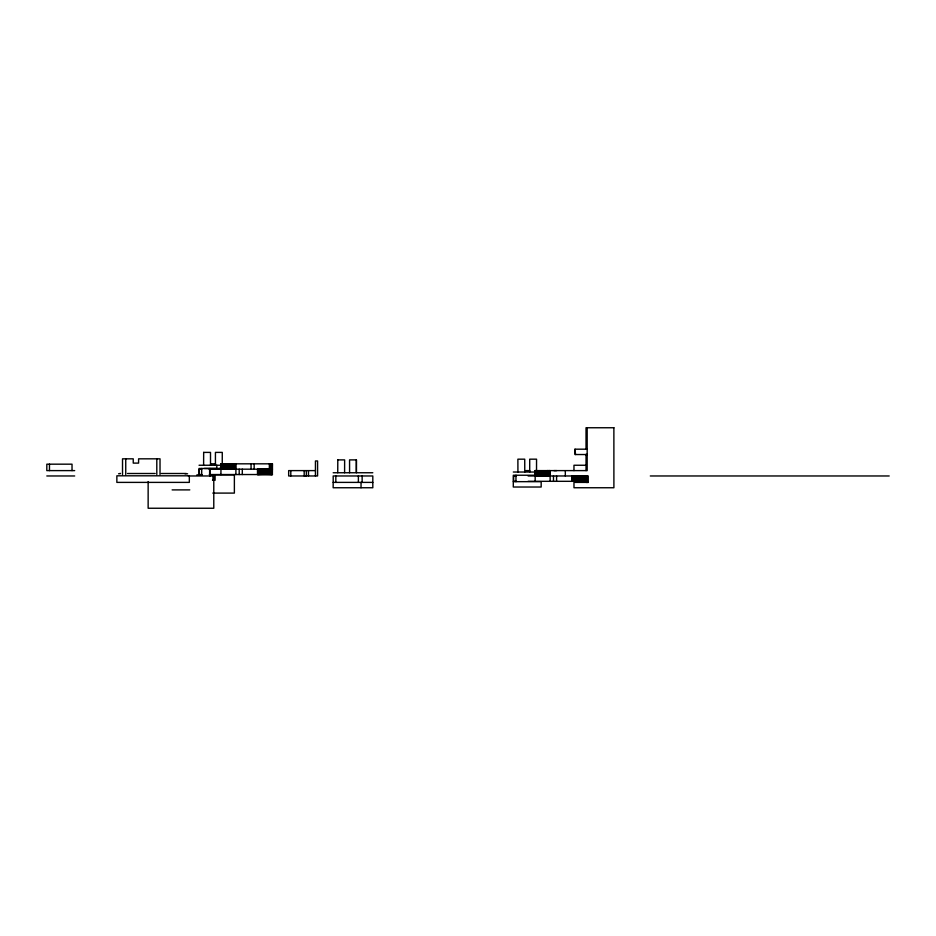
<?xml version="1.0" encoding="UTF-8"?>
<svg xmlns="http://www.w3.org/2000/svg" width="936" height="936" viewBox="0 0 936 936"><rect width="100%" height="100%" fill="white"/><g stroke="black" fill="none" stroke-linecap="round" stroke-linejoin="round"><path stroke-width="1.4" d="M239.206 474.54L239.206 469.182M242.307 474.54L242.307 469.182M553.48 481.315L553.48 475.968M556.581 481.315L556.581 475.968M587.176 449.186L574.985 449.186L575.546 454.533M118.568 473.78L120.475 473.499L119.878 473.499M184.977 473.78L187.621 473.78M586.053 482.391L588.241 482.391L588.241 475.968L528.091 475.968M613.899 427.752L586.03 427.752L586.03 449.186M203.615 452.392L210.506 452.392L210.506 465.25M585.679 454.533L587.176 454.533L574.985 454.533L575.008 449.186M337.744 459.892L344.635 459.892L344.6 472.75M356.382 459.892L356.382 472.75L356.417 459.892L349.561 459.892L349.584 472.75M211.489 463.823L215.502 463.823M220.884 463.823L272.493 463.823L272.364 474.54M199.04 465.25L221.341 465.25M586.03 465.25L573.967 465.25L573.967 470.609M204.399 468.468L216.801 468.468L216.801 465.25M219.106 468.468L221.645 468.456M221.539 468.468L199.04 468.468L199.052 474.891M199.438 469.182L201.673 469.182M209.091 469.182L272.493 469.182M535.17 481.315L535.181 470.609L536.199 470.609L536.106 475.968M547.911 470.609L547.197 470.609L547.197 475.968M553.913 470.609L554.779 470.609M555.212 470.609L556.592 470.609M74.681 470.609L46.8 470.609L46.835 464.174L72.025 464.174L72.025 470.609M315.444 470.609L288.662 470.609L288.662 475.968L317.585 475.968L317.585 460.968L315.444 460.968L315.444 475.968M525.763 470.609L529.776 470.609M535.146 470.609L587.176 470.609L587.176 427.752M513.314 472.025L535.813 472.025M333.181 472.75L372.809 472.75M127.507 473.499L155.177 473.499M161.343 473.499L186.299 473.499M199.438 474.54L201.649 474.54M209.29 474.54L272.481 474.54M196.876 474.891L202.305 474.891M209.734 474.891L234.374 474.891L234.374 493.096L212.8 493.096M200.093 474.891L201.731 474.891L201.685 468.468M536.515 475.242L513.314 475.242L513.291 487.024L541.172 487.024L541.172 481.666L513.291 481.666M46.8 475.968L74.681 475.968M188.323 475.968L213.782 475.968L213.782 508.248L148.145 508.248L148.145 481.572M513.712 475.968L516.216 475.968M650.309 475.968L889.2 475.968M212.519 480.25L215.093 480.25L215.093 474.891M513.712 481.315L516.216 481.315M528.091 481.315L586.755 481.315L586.72 475.968M333.193 482.391L333.193 475.968L372.809 475.968L372.82 487.75L333.157 487.75L333.181 482.391L372.82 482.391M588.241 482.391L573.967 482.391L573.99 487.75L613.899 487.75L613.876 427.752M172.13 489.891L189.797 489.891M587.2 475.968L587.2 482.368M586.556 481.315L586.509 475.968L586.462 481.315M586.123 475.968L586.275 481.315M586.053 454.533L586.03 470.609M585.959 475.968L585.959 481.315M585.772 475.968L585.772 481.315M585.597 475.968L585.597 481.315M585.386 475.968L585.386 481.315M585.152 475.968L585.152 481.315M584.918 475.968L584.918 481.315M584.661 475.968L584.661 481.315M584.392 475.968L584.392 481.315M584.111 475.968L584.111 481.315M583.818 475.968L583.818 481.315M583.514 475.968L583.514 481.315M583.198 475.968L583.198 481.315M582.871 475.968L582.871 481.315M582.531 475.968L582.531 481.315M582.192 475.968L582.192 481.315M581.841 475.968L581.841 481.315M581.478 475.968L581.478 481.315M581.116 475.968L581.116 481.315M580.753 475.968L580.753 481.315M580.379 475.968L580.379 481.315M580.004 475.968L580.004 481.315M579.63 475.968L579.63 481.315M579.255 475.968L579.255 481.315M578.869 475.968L578.869 481.315M578.495 475.968L578.495 481.315M578.12 475.968L578.12 481.315M577.758 475.968L577.758 481.315M577.383 475.968L577.383 481.315M577.021 475.968L577.021 481.315M576.67 475.968L576.67 481.315M576.319 475.968L576.319 481.315M575.979 475.968L575.979 481.315M575.64 475.968L575.64 481.315M575.312 475.968L575.312 481.315M574.996 475.968L574.996 481.315M574.692 475.968L574.692 481.315M574.4 475.968L574.4 481.315M574.119 475.968L574.119 481.315M573.85 475.968L573.85 481.315M573.604 475.968L573.604 481.315M573.358 475.968L573.358 481.315M573.136 475.968L573.136 481.315M572.926 475.968L572.926 481.315M572.738 475.968L572.738 481.315M572.551 475.968L572.551 481.315M572.399 475.968L572.341 481.315L572.13 475.968M572.025 475.968L571.99 481.315M571.814 475.968L571.849 481.315M565.321 470.609L565.321 475.968M550.169 481.315L550.04 470.609L548.531 470.609L548.531 475.968M549.877 470.609L549.923 475.968M549.643 470.609L549.771 475.968M549.502 470.609L549.502 475.968M549.338 470.609L549.338 475.968M549.163 470.609L549.163 475.968M548.976 470.609L548.976 475.968M548.765 470.609L548.765 475.968M548.297 470.609L548.297 475.968M548.04 470.609L548.04 475.968M547.771 470.609L547.771 475.968M547.478 470.609L547.478 475.968M546.893 470.609L546.893 475.968M546.577 470.609L546.577 475.968M546.25 470.609L546.25 475.968M545.922 470.609L545.922 475.968M545.571 470.609L545.571 475.968M545.22 470.609L545.22 475.968M544.869 470.609L544.869 475.968M544.506 470.609L544.506 475.968M544.144 470.609L544.144 475.968M543.769 470.609L543.769 475.968M543.395 470.609L543.395 475.968M543.02 470.609L543.02 475.968M542.634 470.609L542.634 475.968M542.26 470.609L542.26 475.968M541.885 470.609L541.885 475.968M541.511 470.609L541.511 475.968M541.137 470.609L541.137 475.968M540.774 470.609L540.774 475.968M540.411 470.609L540.411 475.968M540.06 470.609L540.06 475.968M539.709 470.609L539.709 475.968M539.358 470.609L539.358 475.968M539.031 470.609L539.031 475.968M538.703 470.609L538.703 475.968M538.387 470.609L538.387 475.968M538.083 470.609L538.083 475.968M537.79 470.609L537.79 475.968M537.51 470.609L537.51 475.968M537.241 470.609L537.241 475.968M536.983 470.609L536.983 475.968M536.737 470.609L536.737 475.968M536.515 475.968L536.55 459.178L529.706 459.178L529.706 472.025M536.305 470.609L536.305 475.968M535.93 470.609L535.848 475.968M535.778 470.609L535.696 475.968M535.509 470.609L535.567 475.968M535.392 470.609L535.345 475.968M524.768 472.025L524.733 459.178L517.889 459.178L517.924 472.025M515.958 475.242L515.958 481.666M513.653 475.968L513.63 481.315M362.138 475.968L362.138 482.391M361.05 482.391L361.027 487.75M358.383 475.968L358.383 482.391M337.791 459.892L337.744 472.75M335.825 475.968L335.825 482.391M308.482 470.609L308.482 475.968M306.341 470.609L306.341 475.968L304.188 475.956L304.188 470.609M290.803 470.609L290.803 475.968M272.247 463.823L272.189 474.54M272.072 474.54L272.013 463.823L271.943 474.54M271.639 463.823L271.697 474.54M271.452 463.823L271.51 474.54M271.241 463.823L271.323 474.54M271.031 463.823L271.112 474.54M270.796 463.823L270.89 474.54M270.644 469.182L270.644 474.54M270.551 463.823L270.551 469.182M270.293 463.823L270.387 474.54M270.013 463.823L270.118 474.54M269.837 469.182L269.837 474.54M269.732 463.823L269.732 469.182M269.545 469.182L269.545 474.54M269.392 463.823L269.24 474.54M268.924 469.182L268.924 474.54M268.597 469.182L268.597 474.54M268.269 469.182L268.269 474.54M267.918 469.182L267.918 474.54M267.567 469.182L267.567 474.54M267.216 469.182L267.216 474.54M266.854 469.182L266.854 474.54M266.479 469.182L266.479 474.54M266.105 469.182L266.105 474.54M265.742 469.182L265.742 474.54M265.356 469.182L265.356 474.54M264.982 469.182L264.982 474.54M264.607 469.182L264.607 474.54M264.233 469.182L264.233 474.54M263.858 469.182L263.858 474.54M263.484 469.182L263.484 474.54M263.121 469.182L263.121 474.54M262.759 469.182L262.759 474.54M262.396 469.182L262.396 474.54M262.045 469.182L262.045 474.54M261.706 469.182L261.706 474.54M261.366 469.182L261.366 474.54M261.05 469.182L261.05 474.54M260.734 469.182L260.734 474.54M260.43 469.182L260.43 474.54M260.138 469.182L260.138 474.54M259.857 469.182L259.857 474.54M259.588 469.182L259.588 474.54M259.33 469.182L259.33 474.54M259.096 469.182L259.096 474.54M258.863 469.182L258.863 474.54M258.664 469.182L258.664 474.54M258.465 469.182L258.465 474.54M258.289 469.182L258.125 474.54M257.985 469.182L257.985 474.54M257.856 469.182L257.821 474.54M257.669 469.182L257.716 474.54M257.517 469.182L257.505 474.54M254.159 463.823L254.159 469.182M251.059 463.823L251.059 469.182M235.895 469.182L235.895 474.54M235.696 463.823L235.732 469.182M235.498 463.823L235.556 469.182M235.381 463.823L235.439 469.182M235.228 463.823L235.228 469.182M235.076 463.823L235.076 469.182M234.901 463.823L234.901 469.182M234.702 463.823L234.702 469.182M234.491 463.823L234.491 469.182M234.269 463.823L234.269 469.182M234.023 463.823L234.023 469.182M233.778 463.823L233.778 469.182M233.509 463.823L233.509 469.182M233.204 463.823L233.204 469.182M232.935 463.823L232.935 469.182M232.631 463.823L232.631 469.182M232.315 463.823L232.315 469.182M231.988 463.823L231.988 469.182M231.648 463.823L231.648 469.182M231.309 463.823L231.309 469.182M230.958 463.823L230.958 469.182M230.595 463.823L230.595 469.182M230.233 463.823L230.233 469.182M229.87 463.823L229.87 469.182M229.495 463.823L229.495 469.182M229.121 463.823L229.121 469.182M228.747 463.823L228.747 469.182M228.372 463.823L228.372 469.182M227.998 463.823L227.998 469.182M227.624 463.823L227.624 469.182M227.249 463.823L227.249 469.182M226.875 463.823L226.875 469.182M226.5 463.823L226.5 469.182M226.138 463.823L226.138 469.182M225.787 463.823L225.787 469.182M225.436 463.823L225.436 469.182M225.096 463.823L225.096 469.182M224.757 463.823L224.757 469.182M224.429 463.823L224.429 469.182M224.113 463.823L224.113 469.182M223.809 463.823L223.809 469.182M223.517 463.823L223.517 469.182M223.236 463.823L223.236 469.182M222.967 463.823L222.967 469.182M222.709 463.823L222.709 469.182M222.475 463.823L222.475 469.182M222.241 469.182L222.277 452.392L215.432 452.392L215.432 465.25M222.031 463.823L222.031 469.182M221.844 463.823L221.844 469.182M221.668 463.823L221.668 469.182M221.504 463.823L221.504 469.182M221.364 463.823L221.294 469.182M221.235 463.823L221.177 469.182M221.036 463.823L220.908 474.54M212.952 474.891L212.952 480.25M209.945 468.468L209.945 476.319M209.617 469.182L209.617 474.54M203.662 452.392L203.615 465.25M199.368 469.182L199.391 474.54M160.021 474.529L160.021 458.827L138.598 458.827L138.598 463.109L133.24 463.109L133.24 458.827L122.522 458.827L122.522 474.529M156.803 458.827L156.803 474.529M125.74 458.827L125.74 474.529M49.468 464.174L49.468 470.609M189.329 475.804L116.86 475.804L116.86 482.391L189.329 482.391L189.329 475.804"/></g></svg>
